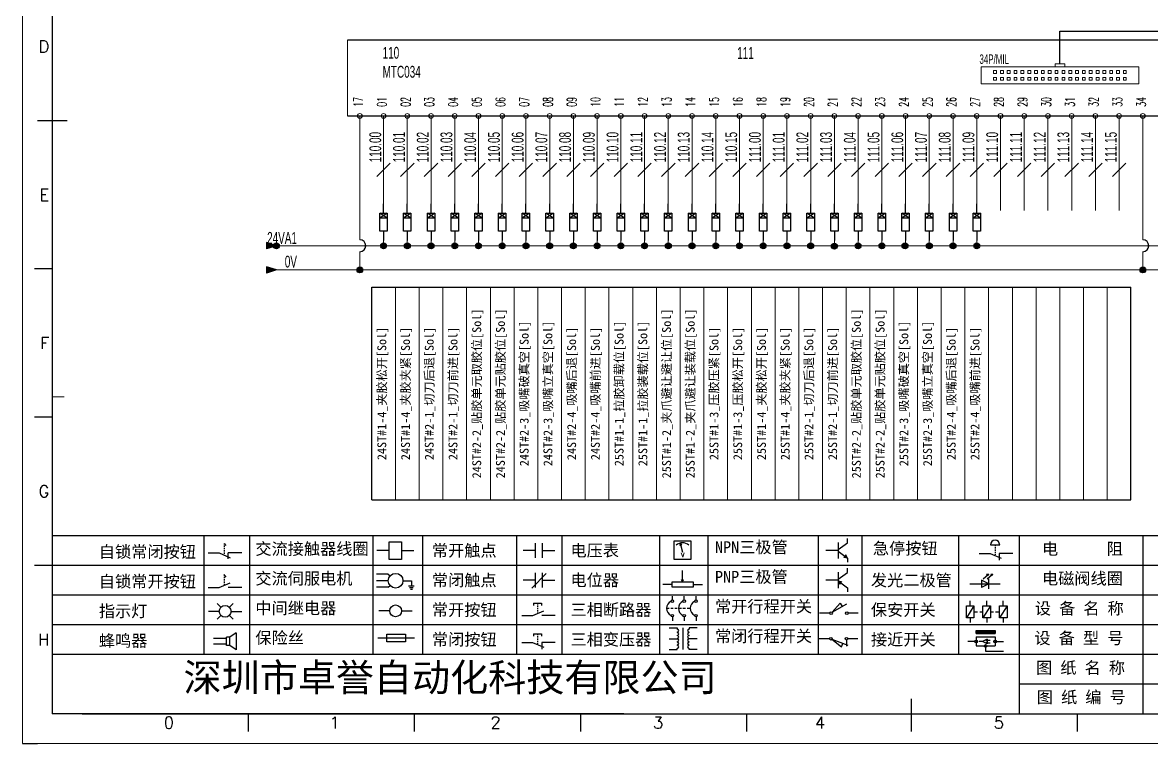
# Model space of a CAD drawing. Extents: x 49673 to 52330, y -5620 to -4375.
# Drawn here: x 51359 to 51549.3, y -5366.4 to -5244.9 of the extents above; entities that cross this region are included whole.
import ezdxf
from ezdxf.enums import TextEntityAlignment as Align

# ---------------------------------------------------------------- set-up
doc = ezdxf.new("R2010")
doc.units = 0
doc.header["$MEASUREMENT"] = 0
doc.layers.add('AE_BOR', color=1, linetype='Continuous')
doc.layers.add('细实线层', color=7, linetype='Continuous')
doc.layers.add('Dimension', color=3, linetype='Continuous', lineweight=13)
doc.styles.get("Standard").update_dxf_attribs({"font": 'txt.shx'})
doc.styles.add('WD', font='simplex.shx', dxfattribs={"bigfont": 'gbcbig.shx'})
doc.styles.add('样式 8', font='arial.ttf')
doc.styles.add('汉字', font='')
doc.styles.get('汉字').set_extended_font_data('新宋体')

# ---------------------------------------------------------------- blocks, each defined once
blk = doc.blocks.new('*U28')
at = {"linetype": 'ByBlock'}
for p, q in [((-1911.92, -782.07), (-1910.06, -782.07)), ((-1910.06, -782.07), (-1908.18, -782.88)), ((-1909.23, -780.45), (-1909.23, -780.67)), ((-1909.23, -780.45), (-1908.92, -780.84)), ((-1909.23, -780.84), (-1909.23, -781.05)), ((-1909.23, -781.23), (-1909.23, -781.44)), ((-1909.23, -781.61), (-1909.23, -781.83)), ((-1909.23, -782), (-1909.23, -782.21)), ((-1908.52, -783.07), (-1908.52, -782.07)), ((-1906.25, -782.07), (-1908.52, -782.07)), ((-1909.23, -782.38), (-1909.23, -782.43))]:
    blk.add_line(p, q, dxfattribs=at)
blk = doc.blocks.new('*U30')
at = {"linetype": 'ByBlock'}
for p, q in [((-1908.88, -791.17), (-1909.23, -790.71)), ((-1909.23, -790.71), (-1909.23, -790.92)), ((-1909.23, -791.09), (-1909.23, -791.31)), ((-1909.23, -791.48), (-1909.23, -791.69)), ((-1911.92, -792.89), (-1910.06, -792.89)), ((-1910.06, -792.89), (-1908.18, -792.08)), ((-1909.23, -791.86), (-1909.23, -792.08)), ((-1909.23, -792.25), (-1909.23, -792.47)), ((-1906.25, -792.89), (-1908.52, -792.89))]:
    blk.add_line(p, q, dxfattribs=at)
blk = doc.blocks.new('蜂鸣器')
at = {"linetype": 'ByBlock'}
for p, q in [((-1908.8, -796.48), (-1911.01, -796.48)), ((-1908.25, -796.26), (-1908.8, -796.26)), ((-1908.8, -797.68), (-1908.8, -796.26)), ((-1907.17, -795.53), (-1908.25, -796.26)), ((-1908.25, -797.68), (-1908.25, -796.26)), ((-1907.17, -795.53), (-1907.17, -798.41)), ((-1908.8, -797.46), (-1911.01, -797.46)), ((-1908.25, -797.68), (-1908.8, -797.68)), ((-1907.17, -798.41), (-1908.25, -797.68))]:
    blk.add_line(p, q, dxfattribs=at)
blk = doc.blocks.new('指示灯')
at = {"linetype": 'ByBlock'}
for p, q in [((-1854.62, -775.59), (-1853.97, -776.23)), ((-1851.9, -775.59), (-1852.54, -776.23)), ((-1854.25, -776.92), (-1856.06, -776.92)), ((-1854.62, -778.25), (-1853.97, -777.61)), ((-1851.9, -778.25), (-1852.54, -777.61)), ((-1852.26, -776.92), (-1850.45, -776.92))]:
    blk.add_line(p, q, dxfattribs=at)
blk.add_circle((-1853.26, -776.92), 0.992, dxfattribs=at)
blk = doc.blocks.new('交流接触器线圈')
at = {"linetype": 'ByBlock'}
for p, q in [((-1880.82, -781.77), (-1882.87, -781.77)), ((-1878.72, -781.77), (-1876.67, -781.77))]:
    blk.add_line(p, q, dxfattribs=at)
blk.add_lwpolyline([(-1880.82, -780.28), (-1878.72, -780.28), (-1878.72, -783.26), (-1880.82, -783.26)], close=True, dxfattribs=at)
blk = doc.blocks.new('交流伺服电机')
at = {"linetype": 'ByBlock'}
for p, q in [((-1880.97, -785.75), (-1882.94, -785.75)), ((-1880.97, -785.75), (-1880.65, -786.03)), ((-1880.97, -786.85), (-1882.94, -786.85)), ((-1880.97, -787.94), (-1880.65, -787.67)), ((-1878.49, -786.85), (-1877.07, -786.85)), ((-1877.54, -787.72), (-1876.59, -787.72)), ((-1877.07, -786.85), (-1877.07, -787.72)), ((-1880.97, -787.94), (-1882.94, -787.94)), ((-1877.38, -788.01), (-1876.75, -788.01)), ((-1877.23, -788.29), (-1876.9, -788.29))]:
    blk.add_line(p, q, dxfattribs=at)
blk.add_circle((-1879.73, -786.85), 1.24, dxfattribs=at)
blk = doc.blocks.new('中间继电器')
at = {"linetype": 'ByBlock'}
for p, q in [((-1880.72, -791.92), (-1882.54, -791.92)), ((-1878.74, -791.92), (-1876.92, -791.92))]:
    blk.add_line(p, q, dxfattribs=at)
blk.add_circle((-1879.73, -791.92), 0.992, dxfattribs=at)
blk = doc.blocks.new('保险丝')
at = {"linetype": 'ByBlock'}
blk.add_line((-1882.72, -796.49), (-1876.55, -796.49), dxfattribs=at)
blk.add_lwpolyline([(-1881.2, -795.86), (-1878.06, -795.86), (-1878.06, -797.12), (-1881.2, -797.12)], close=True, dxfattribs=at)
blk = doc.blocks.new('常开按钮')
at = {"linetype": 'ByBlock'}
for p, q in [((-1909.9, -785.68), (-1908.56, -785.68)), ((-1909.9, -785.68), (-1909.9, -786.07)), ((-1909.23, -785.68), (-1909.23, -785.89)), ((-1908.56, -785.68), (-1908.56, -786.07)), ((-1911.92, -787.73), (-1910.06, -787.73)), ((-1910.06, -787.73), (-1908.18, -786.93)), ((-1909.23, -786.06), (-1909.23, -786.28)), ((-1909.23, -786.45), (-1909.23, -786.67)), ((-1909.23, -786.84), (-1909.23, -787.05)), ((-1909.23, -787.22), (-1909.23, -787.38)), ((-1906.25, -787.73), (-1908.52, -787.73))]:
    blk.add_line(p, q, dxfattribs=at)
blk = doc.blocks.new('常开触点')
at = {"linetype": 'ByBlock'}
for p, q in [((-1853.82, -781.77), (-1855.88, -781.77)), ((-1853.82, -782.99), (-1853.82, -780.56)), ((-1852.6, -782.99), (-1852.6, -780.56)), ((-1852.6, -781.77), (-1850.55, -781.77))]:
    blk.add_line(p, q, dxfattribs=at)
blk = doc.blocks.new('常闭触点')
at = {"linetype": 'ByBlock'}
for p, q in [((-1852.01, -785.66), (-1854.43, -788.1)), ((-1853.82, -787.99), (-1853.82, -785.56)), ((-1852.6, -787.99), (-1852.6, -785.56)), ((-1853.82, -786.77), (-1855.88, -786.77)), ((-1852.6, -786.77), (-1850.55, -786.77))]:
    blk.add_line(p, q, dxfattribs=at)
blk = doc.blocks.new('常闭按钮')
at = {"linetype": 'ByBlock'}
for p, q in [((-1854.11, -790.83), (-1852.77, -790.83)), ((-1854.11, -790.83), (-1854.11, -791.22)), ((-1853.44, -790.83), (-1853.44, -791.04)), ((-1853.44, -791.21), (-1853.44, -791.43)), ((-1853.44, -791.6), (-1853.44, -791.82)), ((-1852.77, -790.83), (-1852.77, -791.22)), ((-1856.13, -792.28), (-1854.28, -792.28)), ((-1854.28, -792.28), (-1852.4, -793.09)), ((-1853.44, -791.99), (-1853.44, -792.2)), ((-1853.44, -792.37), (-1853.44, -792.53)), ((-1850.47, -792.28), (-1852.73, -792.28)), ((-1852.73, -792.28), (-1852.73, -793.43))]:
    blk.add_line(p, q, dxfattribs=at)
blk = doc.blocks.new('电压表')
at = {"linetype": 'ByBlock'}
for p, q in [((-1814.84, -780.75), (-1814.91, -781.13)), ((-1814.6, -781.05), (-1814.91, -781.13)), ((-1814.84, -780.75), (-1814.46, -782.26)), ((-1814.84, -780.75), (-1814.6, -781.05))]:
    blk.add_line(p, q, dxfattribs=at)
blk.add_lwpolyline([(-1815.84, -780.34), (-1813.07, -780.34), (-1813.07, -783.49), (-1815.84, -783.49)], close=True, dxfattribs=at)
blk.add_arc((-1814.46, -782.26), 1.56, 46.8313, 133.1687, dxfattribs=at)
at = {"linetype": 'ByBlock', "insert": (-1814.7, -782.39), "char_height": 0.75, "width": 0.6768, "attachment_point": 1}
blk.add_mtext('V', dxfattribs=at)
blk = doc.blocks.new('电位器')
at = {"linetype": 'ByBlock'}
for p, q in [((-1814.45, -787.3), (-1814.45, -785.39)), ((-1816.21, -787.75), (-1817.79, -787.75)), ((-1814.45, -787.3), (-1814.62, -786.96)), ((-1814.62, -786.96), (-1814.27, -786.96)), ((-1814.45, -787.3), (-1814.27, -786.96)), ((-1812.68, -787.75), (-1811.1, -787.75))]:
    blk.add_line(p, q, dxfattribs=at)
blk.add_lwpolyline([(-1816.21, -787.3), (-1812.68, -787.3), (-1812.68, -788.2), (-1816.21, -788.2)], close=True, dxfattribs=at)
blk = doc.blocks.new('三相断路器')
at = {"linetype": 'ByBlock'}
for p, q in [((-1816.17, -790.33), (-1816.17, -789.7)), ((-1814.17, -790.33), (-1814.17, -789.7)), ((-1812.18, -790.33), (-1812.18, -789.7)), ((-1817.14, -791.74), (-1816.72, -791.74)), ((-1816.45, -791.74), (-1816.03, -791.74)), ((-1816.17, -793.19), (-1816.17, -793.83)), ((-1815.76, -791.74), (-1815.34, -791.74)), ((-1815.07, -791.74), (-1814.65, -791.74)), ((-1814.38, -791.74), (-1813.96, -791.74)), ((-1814.17, -793.19), (-1814.17, -793.83)), ((-1813.69, -791.74), (-1813.27, -791.74)), ((-1812.18, -793.19), (-1812.18, -793.83))]:
    blk.add_line(p, q, dxfattribs=at)
for centre in [(-1816.17, -790.55), (-1814.17, -790.55), (-1812.18, -790.55), (-1816.17, -792.98), (-1814.17, -792.98), (-1812.18, -792.98)]:
    blk.add_circle(centre, 0.219, dxfattribs=at)
for centre in [(-1815.81, -791.74), (-1813.82, -791.74), (-1811.83, -791.74)]:
    blk.add_arc(centre, 1.32, 115.5791, 244.4209, dxfattribs=at)
blk = doc.blocks.new('三相变压器')
at = {"linetype": 'ByBlock'}
for p, q in [((-1816.69, -795.03), (-1815.37, -795.03)), ((-1815.37, -795.03), (-1815.37, -795.24)), ((-1814.34, -798.7), (-1814.34, -795.04)), ((-1812, -795.03), (-1813.32, -795.03)), ((-1813.32, -795.03), (-1813.32, -795.24)), ((-1816.69, -796.87), (-1815.37, -796.87)), ((-1812, -796.87), (-1813.32, -796.87)), ((-1816.69, -798.71), (-1815.37, -798.71)), ((-1815.37, -798.71), (-1815.37, -798.5)), ((-1813.32, -798.71), (-1813.32, -798.5)), ((-1812, -798.71), (-1813.32, -798.71))]:
    blk.add_line(p, q, dxfattribs=at)
for centre, start, end in [((-1815.37, -795.51), 270, 90), ((-1813.32, -795.51), 90, 270), ((-1815.37, -796.06), 270, 90), ((-1815.37, -796.6), 270, 90), ((-1815.37, -797.14), 270, 90), ((-1813.32, -796.06), 90, 270), ((-1813.32, -796.6), 90, 270), ((-1813.32, -797.14), 90, 270), ((-1815.37, -797.68), 270, 90), ((-1815.37, -798.23), 270, 90), ((-1813.32, -797.68), 90, 270), ((-1813.32, -798.23), 90, 270)]:
    blk.add_arc(centre, 0.271, start, end, dxfattribs=at)
blk = doc.blocks.new('NPN三极管')
at = {"linetype": 'ByBlock'}
for p, q in [((-1784.15, -780.66), (-1784.15, -779.98)), ((-1785.73, -781.97), (-1787.81, -781.97)), ((-1785.73, -780.61), (-1785.73, -783.32)), ((-1785.73, -781.82), (-1784.15, -780.66)), ((-1785.73, -782.11), (-1784.15, -783.27)), ((-1784.41, -782.73), (-1784.74, -783.18)), ((-1784.15, -783.27), (-1784.74, -783.18)), ((-1784.15, -783.27), (-1784.41, -782.73)), ((-1784.15, -783.27), (-1784.15, -783.96))]:
    blk.add_line(p, q, dxfattribs=at)
blk = doc.blocks.new('PNP三极管')
at = {"linetype": 'ByBlock'}
for p, q in [((-1784.9, -785.38), (-1784.9, -788.09)), ((-1784.9, -786.59), (-1783.32, -785.43)), ((-1783.32, -785.43), (-1783.32, -784.75)), ((-1784.9, -786.74), (-1786.98, -786.74)), ((-1784.9, -786.88), (-1783.32, -788.04)), ((-1784.9, -786.88), (-1784.31, -786.97)), ((-1784.9, -786.88), (-1784.64, -787.42)), ((-1784.31, -786.97), (-1784.64, -787.42)), ((-1783.32, -788.04), (-1783.32, -788.73))]:
    blk.add_line(p, q, dxfattribs=at)
blk = doc.blocks.new('常开行程开关')
at = {"linetype": 'ByBlock'}
for p, q in [((-1785.89, -792.17), (-1784.52, -790.62)), ((-1785.89, -792.17), (-1783.43, -790.72)), ((-1784.52, -790.62), (-1784.19, -791.17)), ((-1786.29, -792.3), (-1788.01, -792.3)), ((-1781.48, -792.3), (-1783.21, -792.3))]:
    blk.add_line(p, q, dxfattribs=at)
for centre in [(-1786.07, -792.3), (-1783.42, -792.3)]:
    blk.add_circle(centre, 0.219, dxfattribs=at)
blk = doc.blocks.new('常闭行程开关')
at = {"linetype": 'ByBlock'}
for p, q in [((-1786.34, -796.62), (-1788.07, -796.62)), ((-1785.93, -796.72), (-1783.25, -797.7)), ((-1785.93, -796.72), (-1784.3, -798)), ((-1783.48, -796.84), (-1783.48, -797.85)), ((-1781.54, -796.62), (-1783.26, -796.62)), ((-1784.3, -798), (-1784.08, -797.4))]:
    blk.add_line(p, q, dxfattribs=at)
for centre in [(-1786.12, -796.62), (-1783.48, -796.62)]:
    blk.add_circle(centre, 0.219, dxfattribs=at)
blk = doc.blocks.new('发光二极管')
at = {"linetype": 'ByBlock'}
for p, q in [((-1755.78, -785.92), (-1754.89, -785.14)), ((-1754.89, -785.14), (-1755.2, -785.22)), ((-1755.2, -785.22), (-1755.01, -785.43)), ((-1755.08, -785.92), (-1754.18, -785.14)), ((-1754.89, -785.14), (-1755.01, -785.43)), ((-1754.84, -787.63), (-1754.84, -785.92)), ((-1754.18, -785.14), (-1754.49, -785.22)), ((-1754.49, -785.22), (-1754.31, -785.43)), ((-1754.18, -785.14), (-1754.31, -785.43)), ((-1758.01, -786.77), (-1752.89, -786.77)), ((-1754.84, -786.77), (-1756.04, -786.16)), ((-1756.04, -786.16), (-1756.04, -787.39)), ((-1754.84, -786.77), (-1756.04, -787.39))]:
    blk.add_line(p, q, dxfattribs=at)
blk = doc.blocks.new('保安开关')
at = {"linetype": 'ByBlock'}
for p, q in [((-1757.33, -790.79), (-1758.6, -792.81)), ((-1757.96, -790.79), (-1757.96, -789.97)), ((-1754.54, -790.79), (-1755.81, -792.81)), ((-1755.17, -790.79), (-1755.17, -789.97)), ((-1751.75, -790.79), (-1753.02, -792.81)), ((-1752.39, -790.79), (-1752.39, -789.97)), ((-1757.96, -792.81), (-1757.96, -793.62)), ((-1757.33, -791.8), (-1756.72, -791.8)), ((-1756.35, -791.8), (-1755.89, -791.8)), ((-1755.17, -792.81), (-1755.17, -793.62)), ((-1754.52, -791.8), (-1754.06, -791.8)), ((-1753.69, -791.8), (-1753.08, -791.8)), ((-1752.39, -792.81), (-1752.39, -793.62))]:
    blk.add_line(p, q, dxfattribs=at)
for points in [[(-1758.6, -790.79), (-1757.33, -790.79), (-1757.33, -792.81), (-1758.6, -792.81)], [(-1755.81, -790.79), (-1754.54, -790.79), (-1754.54, -792.81), (-1755.81, -792.81)], [(-1753.02, -790.79), (-1751.75, -790.79), (-1751.75, -792.81), (-1753.02, -792.81)]]:
    blk.add_lwpolyline(points, close=True, dxfattribs=at)
blk = doc.blocks.new('接近开关')
at = {"linetype": 'ByBlock'}
h = blk.add_hatch(dxfattribs=at)
h.set_pattern_fill('ANSI31', color=256, scale=0.01, style=0)
h.set_pattern_definition([(45, (-89.131516, -30.795668), (-0.0224506403, 0.0224506403), [])])
h.paths.add_polyline_path([(-1516.96, -1123.35), (-1516.96, -1122.85), (-1513.76, -1122.85), (-1513.76, -1123.35)])
for p, q in [((-1516.96, -1123.35), (-1516.96, -1122.85)), ((-1516.96, -1122.85), (-1513.76, -1122.85)), ((-1516.96, -1123.35), (-1513.76, -1123.35)), ((-1516.96, -1123.95), (-1513.76, -1123.95)), ((-1516.96, -1123.95), (-1516.96, -1125.47)), ((-1515.11, -1124.31), (-1515.91, -1124.71)), ((-1515.33, -1124.53), (-1515.17, -1124.53)), ((-1515.25, -1124.45), (-1515.25, -1124.61)), ((-1515.11, -1124.31), (-1515.11, -1125.11)), ((-1515.11, -1124.48), (-1514.58, -1124.48)), ((-1513.76, -1122.85), (-1513.76, -1123.35)), ((-1513.76, -1123.95), (-1513.76, -1125.47)), ((-1517.18, -1124.71), (-1518.36, -1124.71)), ((-1516.96, -1125.47), (-1513.76, -1125.47)), ((-1515.91, -1124.71), (-1516.45, -1124.71)), ((-1515.11, -1125.11), (-1515.91, -1124.71)), ((-1515.36, -1125.69), (-1515.36, -1126.36)), ((-1515.36, -1126.36), (-1512.36, -1126.36)), ((-1515.33, -1124.88), (-1515.17, -1124.88)), ((-1515.11, -1124.94), (-1514.58, -1124.94)), ((-1513.54, -1124.71), (-1512.36, -1124.71))]:
    blk.add_line(p, q, dxfattribs=at)
for centre in [(-1516.96, -1124.71), (-1513.76, -1124.71), (-1515.36, -1125.47)]:
    blk.add_circle(centre, 0.225, dxfattribs=at)
blk = doc.blocks.new('急停按钮')
at = {"linetype": 'ByBlock'}
for p, q in [((-1.86, 0), (0, 0)), ((0, 0), (1.88, -0.81)), ((0.06, 1.45), (1.61, 1.45)), ((0.83, 1.45), (0.83, 1.24)), ((0.83, 1.07), (0.83, 0.85)), ((0.83, 0.68), (0.83, 0.47)), ((0.83, 0.29), (0.83, 0.08)), ((3.81, 0), (1.54, 0)), ((1.54, 0), (1.54, -1.15)), ((0.83, -0.09), (0.83, -0.24))]:
    blk.add_line(p, q, dxfattribs=at)
blk.add_arc((0.83, 1.45), 0.774, 0, 180)
blk = doc.blocks.new('电控横A4')
for p, q in [((5, -5), (5, -205)), ((10.03, -205), (289.53, -205)), ((130.8, -205), (190.75, -205))]:
    blk.add_line(p, q)
at = {"lineweight": 9, "ltscale": 0.1}
for p, q in [((5, -151.57), (7, -151.57)), ((101.34, -205), (130.8, -205)), ((129.44, -205), (129.44, -205)), ((129.44, -205), (129.44, -205)), ((129.44, -205), (129.44, -205)), ((129.44, -205), (129.44, -205))]:
    blk.add_line(p, q, dxfattribs=at)
at = {"linetype": 'ByBlock'}
for p, q in [((292, -175), (5, -175)), ((292, -180), (5, -180)), ((292, -185), (5, -185)), ((292, -190), (5, -190)), ((292, -195), (5, -195)), ((292, -200), (168.03, -200))]:
    blk.add_line(p, q, dxfattribs=at)
at = {"color": 0, "lineweight": -2}
for p, q in [((30.58, -175), (30.58, -195)), ((38.26, -175), (38.26, -195)), ((59.05, -175), (59.05, -195)), ((67.4, -175), (67.4, -195)), ((83.26, -175), (83.26, -195)), ((90.91, -175), (90.91, -195)), ((107.4, -175), (107.4, -195)), ((115.5, -175), (115.5, -195)), ((134.12, -175), (134.12, -195)), ((141.48, -175), (141.48, -195)), ((157.79, -175), (157.79, -195)), ((168.03, -175), (168.03, -204.92)), ((188.84, -175), (188.84, -185)), ((188.84, -185), (188.84, -204.92))]:
    blk.add_line(p, q, dxfattribs=at)
at = {"color": 0, "ltscale": 2}
blk.add_line((101.34, -205), (5, -205), dxfattribs=at)
at = {"layer": 'AE_BOR', "color": 1, "lineweight": 15}
for p, q in [((0, -210), (0, 0)), ((297, -210), (0, -210))]:
    blk.add_line(p, q, dxfattribs=at)
at = {"layer": 'AE_BOR', "color": 2, "lineweight": 30}
for p, q in [((2.5, -105), (7.5, -105)), ((149.78, -202.5), (149.78, -207.5)), ((149.78, -205), (149.78, -207.5))]:
    blk.add_line(p, q, dxfattribs=at)
at = {"layer": 'AE_BOR'}
for p, q in [((5, -130), (2, -130)), ((5, -155), (2, -155)), ((5, -180), (2, -180)), ((38.03, -205), (38.03, -208)), ((66.03, -205), (66.03, -208)), ((94.03, -205), (94.03, -208)), ((122.03, -205), (122.03, -208)), ((149.78, -205), (149.78, -208)), ((177.78, -205), (177.78, -208))]:
    blk.add_line(p, q, dxfattribs=at)
at = {"layer": 'AE_BOR', "lineweight": 30}
blk.add_line((0, -210), (2.53, -210), dxfattribs=at)
at = {"linetype": 'ByBlock'}
for name, p in [('*U28', (1943.19, 604.18)), ('交流接触器线圈', (1942.62, 604.27)), ('常开触点', (1940.27, 604.3)), ('电压表', (1925.71, 604.52)), ('NPN三极管', (1923.2, 604.5)), ('PNP三极管', (1922.37, 604.27)), ('*U30', (1943.19, 609.18)), ('交流伺服电机', (1942.62, 604.27)), ('常闭触点', (1940.27, 604.3)), ('电位器', (1925.71, 604.52)), ('发光二极管', (1917.72, 603.69)), ('指示灯', (1887.41, 589.18)), ('常开按钮', (1996.06, 599.3)), ('三相断路器', (1925.71, 604.52)), ('常开行程开关', (1922.37, 604.27)), ('保安开关', (1917.72, 603.98)), ('中间继电器', (1942.62, 604.27)), ('蜂鸣器', (1943.19, 604.18)), ('保险丝', (1942.62, 604.27)), ('常闭按钮', (1940.27, 599.3)), ('三相变压器', (1925.71, 604.52)), ('常闭行程开关', (1922.37, 604.27)), ('接近开关', (1677.72, 931.9))]:
    blk.add_blockref(name, p, dxfattribs=at)
blk.add_blockref('急停按钮', (163.12, -177.98))
at = {"char_height": 2, "attachment_point": 1, "style": '汉字'}
for s, insert in [('{\\fKaiTi_GB2312|b0|i0|c134|p49;自锁常闭按钮}', (12.86, -176.69)), ('{\\fKaiTi_GB2312|b0|i0|c134|p49;交流接触器线圈}', (39.25, -176.19)), ('{\\fKaiTi_GB2312|b0|i0|c134|p49;常开触点}', (69.01, -176.48)), ('{\\fKaiTi_GB2312|b0|i0|c134|p49;电压表}', (92.37, -176.47)), ('{\\fKaiTi_GB2312|b0|i0|c134|p49;NPN三极管}', (116.73, -175.91)), ('{\\fKaiTi_GB2312|b0|i0|c134|p49;急停按钮}', (143.35, -176.12)), ('{\\fKaiTi_GB2312|b0|i0|c134|p49;电      阻}', (171.86, -176.19)), ('{\\fKaiTi_GB2312|b0|i0|c134|p49;PNP三极管}', (116.73, -180.91)), ('{\\fKaiTi_GB2312|b0|i0|c134|p49;自锁常开按钮}', (12.86, -181.69)), ('{\\fKaiTi_GB2312|b0|i0|c134|p49;交流伺服电机}', (39.25, -181.19)), ('{\\fKaiTi_GB2312|b0|i0|c134|p49;常闭触点}', (69.01, -181.48)), ('{\\fKaiTi_GB2312|b0|i0|c134|p49;电位器}', (92.37, -181.47)), ('{\\fKaiTi_GB2312|b0|i0|c134|p49;发光二极管}', (143.02, -181.48)), ('{\\fKaiTi_GB2312|b0|i0|c134|p49;电磁阀线圈}', (171.86, -181.19)), ('{\\fKaiTi_GB2312|b0|i0|c134|p49;指示灯}', (12.86, -186.69)), ('{\\fKaiTi_GB2312|b0|i0|c134|p49;中间继电器}', (39.25, -186.19)), ('{\\fKaiTi_GB2312|b0|i0|c134|p49;常开按钮}', (69.01, -186.48)), ('{\\fKaiTi_GB2312|b0|i0|c134|p49;三相断路器}', (92.37, -186.47)), ('{\\fKaiTi_GB2312|b0|i0|c134|p49;常开行程开关}', (116.73, -185.91)), ('{\\fKaiTi_GB2312|b0|i0|c134|p49;保安开关}', (143.02, -186.48)), ('{\\fKaiTi_GB2312|b0|i0|c134|p0;设 备 名 称}', (170.65, -186.24)), ('{\\fKaiTi_GB2312|b0|i0|c134|p49;蜂鸣器}', (12.86, -191.69)), ('{\\fKaiTi_GB2312|b0|i0|c134|p49;保险丝}', (39.25, -191.19)), ('{\\fKaiTi_GB2312|b0|i0|c134|p49;常闭按钮}', (69.01, -191.48)), ('{\\fKaiTi_GB2312|b0|i0|c134|p49;三相变压器}', (92.37, -191.47)), ('{\\fKaiTi_GB2312|b0|i0|c134|p49;常闭行程开关}', (116.73, -190.91)), ('{\\fKaiTi_GB2312|b0|i0|c134|p49;接近开关}', (143.02, -191.48)), ('{\\fKaiTi_GB2312|b0|i0|c134|p0;设 备 型 号}', (170.58, -191.24)), ('{\\fKaiTi_GB2312|b0|i0|c134|p0;图 纸 名 称}', (170.86, -196.24)), ('{\\fKaiTi_GB2312|b0|i0|c134|p0;图 纸 编 号}', (170.98, -201.2))]:
    blk.add_mtext(s, dxfattribs=dict(at, insert=insert))
at = {"color": 0, "lineweight": -2, "insert": (27.14, -196.53), "char_height": 4.7064, "width": 96.1138, "attachment_point": 1}
blk.add_mtext('深圳市卓誉自动化科技有限公司', dxfattribs=at)
at = {"layer": 'AE_BOR', "style": 'WD'}
for s, p in [('D', (4.5, -92.5)), ('E', (4.5, -117.5)), ('F', (4.5, -142.5)), ('G', (4.5, -167.5)), ('H', (4.5, -192.5))]:
    blk.add_text(s, height=2, dxfattribs=at).set_placement(p, align=Align.MIDDLE_RIGHT)
for s, p in [('0', (24.67, -207.5)), ('1', (52.6, -207.5)), ('2', (79.75, -207.5)), ('3', (107.15, -207.5)), ('4', (134.45, -207.5)), ('5', (164.59, -207.5))]:
    blk.add_text(s, height=2, dxfattribs=at).set_placement(p, align=Align.CENTER)
blk = doc.blocks.new('电磁阀线圈')
at = {"linetype": 'ByBlock'}
for p, q in [((-1854.61, -796.54), (-1856.17, -796.54)), ((-1854.61, -795.92), (-1853.75, -797.16)), ((-1853.75, -795.92), (-1854.61, -797.16)), ((-1853.75, -795.92), (-1853.75, -797.16)), ((-1851.53, -796.54), (-1849.97, -796.54))]:
    blk.add_line(p, q, dxfattribs=at)
blk.add_lwpolyline([(-1854.61, -795.92), (-1851.53, -795.92), (-1851.53, -797.16), (-1854.61, -797.16)], close=True, dxfattribs=at)

msp = doc.modelspace()

# ---------------------------------------------------------------- hatches: boundary and pattern name
for points in [[(51401.76, -5282.54), (51400.1, -5283.07), (51400.1, -5282.01)], [(51401.76, -5286.61), (51400.1, -5287.15), (51400.1, -5286.08)]]:
    msp.add_hatch(color=256).paths.add_polyline_path(points)
at = {"lineweight": -2}
h = msp.add_hatch(color=0, dxfattribs=at)
edge = h.paths.add_edge_path()
edge.add_arc((51401.76, -5282.54), 0.5, 0, 360)
h = msp.add_hatch(color=0, dxfattribs=at)
edge = h.paths.add_edge_path()
edge.add_arc((51419.83, -5282.54), 0.5, 0, 360)
h = msp.add_hatch(color=0, dxfattribs=at)
edge = h.paths.add_edge_path()
edge.add_arc((51423.83, -5282.54), 0.5, 0, 360)
h = msp.add_hatch(color=0, dxfattribs=at)
edge = h.paths.add_edge_path()
edge.add_arc((51427.83, -5282.54), 0.5, 0, 360)
h = msp.add_hatch(color=0, dxfattribs=at)
edge = h.paths.add_edge_path()
edge.add_arc((51431.83, -5282.54), 0.5, 0, 360)
h = msp.add_hatch(color=0, dxfattribs=at)
edge = h.paths.add_edge_path()
edge.add_arc((51435.83, -5282.54), 0.5, 0, 360)
h = msp.add_hatch(color=0, dxfattribs=at)
edge = h.paths.add_edge_path()
edge.add_arc((51439.83, -5282.54), 0.5, 0, 360)
h = msp.add_hatch(color=0, dxfattribs=at)
edge = h.paths.add_edge_path()
edge.add_arc((51443.83, -5282.54), 0.5, 0, 360)
h = msp.add_hatch(color=0, dxfattribs=at)
edge = h.paths.add_edge_path()
edge.add_arc((51447.83, -5282.54), 0.5, 0, 360)
h = msp.add_hatch(color=0, dxfattribs=at)
edge = h.paths.add_edge_path()
edge.add_arc((51451.83, -5282.54), 0.5, 0, 360)
h = msp.add_hatch(color=0, dxfattribs=at)
edge = h.paths.add_edge_path()
edge.add_arc((51455.83, -5282.54), 0.5, 0, 360)
h = msp.add_hatch(color=0, dxfattribs=at)
edge = h.paths.add_edge_path()
edge.add_arc((51459.83, -5282.54), 0.5, 0, 360)
h = msp.add_hatch(color=0, dxfattribs=at)
edge = h.paths.add_edge_path()
edge.add_arc((51463.83, -5282.54), 0.5, 0, 360)
h = msp.add_hatch(color=0, dxfattribs=at)
edge = h.paths.add_edge_path()
edge.add_arc((51467.83, -5282.54), 0.5, 0, 360)
h = msp.add_hatch(color=0, dxfattribs=at)
edge = h.paths.add_edge_path()
edge.add_arc((51471.83, -5282.54), 0.5, 0, 360)
h = msp.add_hatch(color=0, dxfattribs=at)
edge = h.paths.add_edge_path()
edge.add_arc((51475.83, -5282.54), 0.5, 0, 360)
h = msp.add_hatch(color=0, dxfattribs=at)
edge = h.paths.add_edge_path()
edge.add_arc((51479.83, -5282.54), 0.5, 0, 360)
h = msp.add_hatch(color=0, dxfattribs=at)
edge = h.paths.add_edge_path()
edge.add_arc((51483.83, -5282.54), 0.5, 0, 360)
h = msp.add_hatch(color=0, dxfattribs=at)
edge = h.paths.add_edge_path()
edge.add_arc((51487.83, -5282.54), 0.5, 0, 360)
h = msp.add_hatch(color=0, dxfattribs=at)
edge = h.paths.add_edge_path()
edge.add_arc((51491.83, -5282.54), 0.5, 0, 360)
h = msp.add_hatch(color=0, dxfattribs=at)
edge = h.paths.add_edge_path()
edge.add_arc((51495.83, -5282.6), 0.5, 0, 360)
h = msp.add_hatch(color=0, dxfattribs=at)
edge = h.paths.add_edge_path()
edge.add_arc((51499.83, -5282.54), 0.5, 0, 360)
h = msp.add_hatch(color=0, dxfattribs=at)
edge = h.paths.add_edge_path()
edge.add_arc((51503.83, -5282.54), 0.5, 0, 360)
h = msp.add_hatch(color=0, dxfattribs=at)
edge = h.paths.add_edge_path()
edge.add_arc((51507.74, -5282.54), 0.5, 0, 360)
h = msp.add_hatch(color=0, dxfattribs=at)
edge = h.paths.add_edge_path()
edge.add_arc((51511.83, -5282.54), 0.5, 0, 360)
h = msp.add_hatch(color=0, dxfattribs=at)
edge = h.paths.add_edge_path()
edge.add_arc((51515.83, -5282.54), 0.5, 0, 360)
h = msp.add_hatch(color=0, dxfattribs=at)
edge = h.paths.add_edge_path()
edge.add_arc((51519.83, -5282.54), 0.5, 0, 360)
h = msp.add_hatch(color=0, dxfattribs=at)
edge = h.paths.add_edge_path()
edge.add_arc((51415.83, -5286.61), 0.5, 0, 360)
h = msp.add_hatch(color=0, dxfattribs=at)
edge = h.paths.add_edge_path()
edge.add_arc((51547.83, -5286.61), 0.5, 0, 360)

# ---------------------------------------------------------------- linework, layer by layer
for p, q in [((51533.86, -5251.88), (51533.86, -5246.38)), ((51533.86, -5246.38), (51563.95, -5246.38)), ((51401.76, -5282.54), (51400.1, -5282.01)), ((51401.76, -5282.54), (51400.1, -5283.07)), ((51401.76, -5286.61), (51400.1, -5286.08)), ((51401.76, -5286.61), (51400.1, -5287.15))]:
    msp.add_line(p, q)
at = {"lineweight": 0}
for p, q in [((51415.83, -5260.65), (51415.83, -5276.46)), ((51415.83, -5260.65), (51415.83, -5281.54)), ((51419.83, -5260.65), (51419.83, -5276.46)), ((51419.83, -5260.65), (51419.83, -5276.58)), ((51423.83, -5260.65), (51423.83, -5276.46)), ((51423.83, -5260.65), (51423.83, -5276.58)), ((51427.83, -5260.65), (51427.83, -5276.46)), ((51427.83, -5260.65), (51427.83, -5276.58)), ((51431.83, -5260.65), (51431.83, -5276.46)), ((51431.83, -5260.65), (51431.83, -5276.58)), ((51435.83, -5260.65), (51435.83, -5276.46)), ((51435.83, -5260.65), (51435.83, -5276.58)), ((51439.83, -5260.65), (51439.83, -5276.46)), ((51439.83, -5260.65), (51439.83, -5276.58)), ((51443.83, -5260.65), (51443.83, -5276.46)), ((51443.83, -5260.65), (51443.83, -5276.58)), ((51447.83, -5260.65), (51447.83, -5276.46)), ((51447.83, -5260.65), (51447.83, -5276.58)), ((51451.83, -5260.65), (51451.83, -5276.46)), ((51451.83, -5260.65), (51451.83, -5276.58)), ((51455.83, -5260.65), (51455.83, -5276.46)), ((51455.83, -5260.65), (51455.83, -5276.58)), ((51459.83, -5260.65), (51459.83, -5276.46)), ((51459.83, -5260.65), (51459.83, -5276.58)), ((51463.83, -5260.65), (51463.83, -5276.46)), ((51463.83, -5260.65), (51463.83, -5276.58)), ((51467.83, -5260.65), (51467.83, -5276.46)), ((51467.83, -5260.65), (51467.83, -5276.58)), ((51471.83, -5260.65), (51471.83, -5276.46)), ((51471.83, -5260.65), (51471.83, -5276.58)), ((51475.83, -5260.65), (51475.83, -5276.46)), ((51475.83, -5260.65), (51475.83, -5276.58)), ((51479.83, -5260.65), (51479.83, -5276.46)), ((51479.83, -5260.65), (51479.83, -5276.58)), ((51483.83, -5260.65), (51483.83, -5276.46)), ((51483.83, -5260.65), (51483.83, -5276.58)), ((51487.83, -5260.65), (51487.83, -5276.46)), ((51487.83, -5260.65), (51487.83, -5276.58)), ((51491.83, -5260.65), (51491.83, -5276.46)), ((51491.83, -5260.65), (51491.83, -5276.58)), ((51495.83, -5260.65), (51495.83, -5276.46)), ((51495.83, -5260.65), (51495.83, -5276.58)), ((51499.83, -5260.65), (51499.83, -5276.46)), ((51499.83, -5260.65), (51499.83, -5276.58)), ((51503.83, -5260.65), (51503.83, -5276.46)), ((51503.83, -5260.65), (51503.83, -5276.58)), ((51507.83, -5260.65), (51507.83, -5276.46)), ((51507.83, -5260.65), (51507.83, -5276.58)), ((51511.83, -5260.65), (51511.83, -5276.46)), ((51511.83, -5260.65), (51511.83, -5276.58)), ((51515.83, -5260.65), (51515.83, -5276.46)), ((51515.83, -5260.65), (51515.83, -5276.58)), ((51519.83, -5260.65), (51519.83, -5276.46)), ((51519.83, -5260.65), (51519.83, -5276.58)), ((51523.83, -5260.65), (51523.83, -5276.46)), ((51523.83, -5260.65), (51523.83, -5276.58)), ((51527.83, -5260.65), (51527.83, -5276.46)), ((51527.83, -5260.65), (51527.83, -5276.58)), ((51531.83, -5260.65), (51531.83, -5276.46)), ((51531.83, -5260.65), (51531.83, -5276.58)), ((51535.83, -5260.65), (51535.83, -5276.46)), ((51535.83, -5260.65), (51535.83, -5276.58)), ((51539.83, -5260.65), (51539.83, -5276.46)), ((51539.83, -5260.65), (51539.83, -5276.58)), ((51543.83, -5260.65), (51543.83, -5276.46)), ((51543.83, -5260.65), (51543.83, -5276.58)), ((51547.83, -5260.57), (51547.83, -5276.39)), ((51547.83, -5260.57), (51547.83, -5281.54)), ((51400.1, -5282.01), (51400.1, -5283.07)), ((51401.76, -5282.54), (51559.23, -5282.54)), ((51400.1, -5286.08), (51400.1, -5287.15)), ((51401.76, -5286.61), (51419.83, -5286.61))]:
    msp.add_line(p, q, dxfattribs=at)
msp.add_lwpolyline([(51413.73, -5260.65), (51551.13, -5260.65), (51551.13, -5247.85), (51413.73, -5247.85)])
for points in [[(51533.02, -5251.88), (51533.02, -5252.36), (51534.7, -5252.36), (51534.7, -5251.88)], [(51520.59, -5255.24), (51547.13, -5255.24), (51547.13, -5252.36), (51520.59, -5252.36)], [(51522.68, -5252.99), (51522.68, -5253.47), (51523.16, -5253.47), (51523.16, -5252.99)], [(51522.68, -5254.14), (51522.68, -5254.62), (51523.16, -5254.62), (51523.16, -5254.14)], [(51523.83, -5252.99), (51523.83, -5253.47), (51524.31, -5253.47), (51524.31, -5252.99)], [(51523.83, -5254.14), (51523.83, -5254.62), (51524.31, -5254.62), (51524.31, -5254.14)], [(51524.98, -5252.99), (51524.98, -5253.47), (51525.46, -5253.47), (51525.46, -5252.99)], [(51524.98, -5254.14), (51524.98, -5254.62), (51525.46, -5254.62), (51525.46, -5254.14)], [(51526.13, -5252.99), (51526.13, -5253.47), (51526.61, -5253.47), (51526.61, -5252.99)], [(51526.13, -5254.14), (51526.13, -5254.62), (51526.61, -5254.62), (51526.61, -5254.14)], [(51527.28, -5252.99), (51527.28, -5253.47), (51527.76, -5253.47), (51527.76, -5252.99)], [(51527.28, -5254.14), (51527.28, -5254.62), (51527.76, -5254.62), (51527.76, -5254.14)], [(51528.44, -5252.99), (51528.44, -5253.47), (51528.92, -5253.47), (51528.92, -5252.99)], [(51528.44, -5254.14), (51528.44, -5254.62), (51528.92, -5254.62), (51528.92, -5254.14)], [(51529.59, -5252.99), (51529.59, -5253.47), (51530.07, -5253.47), (51530.07, -5252.99)], [(51529.59, -5254.14), (51529.59, -5254.62), (51530.07, -5254.62), (51530.07, -5254.14)], [(51530.74, -5252.99), (51530.74, -5253.47), (51531.22, -5253.47), (51531.22, -5252.99)], [(51530.74, -5254.14), (51530.74, -5254.62), (51531.22, -5254.62), (51531.22, -5254.14)], [(51531.89, -5252.99), (51531.89, -5253.47), (51532.37, -5253.47), (51532.37, -5252.99)], [(51531.89, -5254.14), (51531.89, -5254.62), (51532.37, -5254.62), (51532.37, -5254.14)], [(51533.04, -5252.99), (51533.04, -5253.47), (51533.52, -5253.47), (51533.52, -5252.99)], [(51533.04, -5254.14), (51533.04, -5254.62), (51533.52, -5254.62), (51533.52, -5254.14)], [(51534.2, -5252.99), (51534.2, -5253.47), (51534.68, -5253.47), (51534.68, -5252.99)], [(51534.2, -5254.14), (51534.2, -5254.62), (51534.68, -5254.62), (51534.68, -5254.14)], [(51535.35, -5252.99), (51535.35, -5253.47), (51535.83, -5253.47), (51535.83, -5252.99)], [(51535.35, -5254.14), (51535.35, -5254.62), (51535.83, -5254.62), (51535.83, -5254.14)], [(51536.5, -5252.99), (51536.5, -5253.47), (51536.98, -5253.47), (51536.98, -5252.99)], [(51536.5, -5254.14), (51536.5, -5254.62), (51536.98, -5254.62), (51536.98, -5254.14)], [(51537.65, -5252.99), (51537.65, -5253.47), (51538.13, -5253.47), (51538.13, -5252.99)], [(51537.65, -5254.14), (51537.65, -5254.62), (51538.13, -5254.62), (51538.13, -5254.14)], [(51538.8, -5252.99), (51538.8, -5253.47), (51539.28, -5253.47), (51539.28, -5252.99)], [(51538.8, -5254.14), (51538.8, -5254.62), (51539.28, -5254.62), (51539.28, -5254.14)], [(51539.96, -5252.99), (51539.96, -5253.47), (51540.44, -5253.47), (51540.44, -5252.99)], [(51539.96, -5254.14), (51539.96, -5254.62), (51540.44, -5254.62), (51540.44, -5254.14)], [(51541.11, -5252.99), (51541.11, -5253.47), (51541.59, -5253.47), (51541.59, -5252.99)], [(51541.11, -5254.14), (51541.11, -5254.62), (51541.59, -5254.62), (51541.59, -5254.14)], [(51542.26, -5252.99), (51542.26, -5253.47), (51542.74, -5253.47), (51542.74, -5252.99)], [(51542.26, -5254.14), (51542.26, -5254.62), (51542.74, -5254.62), (51542.74, -5254.14)], [(51543.41, -5252.99), (51543.41, -5253.47), (51543.89, -5253.47), (51543.89, -5252.99)], [(51543.41, -5254.14), (51543.41, -5254.62), (51543.89, -5254.62), (51543.89, -5254.14)], [(51544.56, -5252.99), (51544.56, -5253.47), (51545.04, -5253.47), (51545.04, -5252.99)], [(51544.56, -5254.14), (51544.56, -5254.62), (51545.04, -5254.62), (51545.04, -5254.14)]]:
    msp.add_lwpolyline(points, close=True, dxfattribs=at)
for centre in [(51415.83, -5260.65), (51419.83, -5260.65), (51423.83, -5260.65), (51427.83, -5260.65), (51431.83, -5260.65), (51435.83, -5260.65), (51439.83, -5260.65), (51443.83, -5260.65), (51447.83, -5260.65), (51451.83, -5260.65), (51455.83, -5260.65), (51459.83, -5260.65), (51463.83, -5260.65), (51467.83, -5260.65), (51471.83, -5260.65), (51475.83, -5260.65), (51479.83, -5260.65), (51483.83, -5260.65), (51487.83, -5260.65), (51491.83, -5260.65), (51495.83, -5260.65), (51499.83, -5260.65), (51503.83, -5260.65), (51507.83, -5260.65), (51511.83, -5260.65), (51515.83, -5260.65), (51519.83, -5260.65), (51523.83, -5260.65), (51527.83, -5260.65), (51531.83, -5260.65), (51535.83, -5260.65), (51539.83, -5260.65), (51543.83, -5260.65), (51547.83, -5260.65)]:
    msp.add_circle(centre, 0.4, dxfattribs=at)
at = {"color": 0, "lineweight": -2}
for centre in [(51401.76, -5282.54), (51419.83, -5282.54), (51423.83, -5282.54), (51427.83, -5282.54), (51431.83, -5282.54), (51435.83, -5282.54), (51439.83, -5282.54), (51443.83, -5282.54), (51447.83, -5282.54), (51451.83, -5282.54), (51455.83, -5282.54), (51459.83, -5282.54), (51463.83, -5282.54), (51467.83, -5282.54), (51471.83, -5282.54), (51475.83, -5282.54), (51479.83, -5282.54), (51483.83, -5282.54), (51487.83, -5282.54), (51491.83, -5282.54), (51495.83, -5282.6), (51499.83, -5282.54), (51503.83, -5282.54), (51507.74, -5282.54), (51511.83, -5282.54), (51515.83, -5282.54), (51519.83, -5282.54), (51415.83, -5286.61), (51547.83, -5286.61)]:
    msp.add_circle(centre, 0.5, dxfattribs=at)
for centre in [(51415.83, -5282.54), (51547.83, -5282.54)]:
    msp.add_arc(centre, 1, 270, 90, dxfattribs=at)
at = {"layer": 'Defpoints', "color": 8, "lineweight": 0}
for p, q in [((51421.83, -5325.37), (51421.83, -5289.51)), ((51425.83, -5325.37), (51425.83, -5289.51)), ((51429.83, -5325.37), (51429.83, -5289.51)), ((51433.83, -5325.37), (51433.83, -5289.51)), ((51437.83, -5325.37), (51437.83, -5289.51)), ((51441.83, -5325.37), (51441.83, -5289.51)), ((51445.83, -5325.37), (51445.83, -5289.51)), ((51449.83, -5325.37), (51449.83, -5289.51)), ((51453.83, -5325.37), (51453.83, -5289.51)), ((51457.83, -5325.37), (51457.83, -5289.51)), ((51461.83, -5325.37), (51461.83, -5289.51)), ((51465.83, -5325.37), (51465.83, -5289.51)), ((51469.83, -5325.37), (51469.83, -5289.51)), ((51473.83, -5325.37), (51473.83, -5289.51)), ((51477.83, -5325.37), (51477.83, -5289.51)), ((51481.83, -5325.37), (51481.83, -5289.51)), ((51485.83, -5325.37), (51485.83, -5289.51)), ((51489.83, -5325.37), (51489.83, -5289.51)), ((51493.83, -5325.37), (51493.83, -5289.51)), ((51497.83, -5325.37), (51497.83, -5289.51)), ((51501.83, -5325.37), (51501.83, -5289.51)), ((51505.83, -5325.37), (51505.83, -5289.51)), ((51509.83, -5325.37), (51509.83, -5289.51)), ((51513.83, -5325.37), (51513.83, -5289.51)), ((51517.83, -5325.37), (51517.83, -5289.51)), ((51521.83, -5325.37), (51521.83, -5289.51)), ((51525.83, -5325.37), (51525.83, -5289.51)), ((51529.83, -5325.37), (51529.83, -5289.51)), ((51533.83, -5325.37), (51533.83, -5289.51)), ((51537.83, -5325.37), (51537.83, -5289.51)), ((51541.83, -5325.37), (51541.83, -5289.51))]:
    msp.add_line(p, q, dxfattribs=at)
at = {"layer": 'Dimension', "lineweight": 0}
for p, q in [((51420.96, -5268.6), (51418.7, -5270.87)), ((51424.96, -5268.6), (51422.7, -5270.87)), ((51428.96, -5268.6), (51426.7, -5270.87)), ((51432.96, -5268.6), (51430.7, -5270.87)), ((51436.96, -5268.6), (51434.7, -5270.87)), ((51440.96, -5268.6), (51438.7, -5270.87)), ((51444.96, -5268.6), (51442.7, -5270.87)), ((51448.96, -5268.6), (51446.7, -5270.87)), ((51452.96, -5268.6), (51450.7, -5270.87)), ((51456.96, -5268.6), (51454.7, -5270.87)), ((51460.96, -5268.6), (51458.7, -5270.87)), ((51464.96, -5268.6), (51462.7, -5270.87)), ((51468.96, -5268.6), (51466.7, -5270.87)), ((51472.96, -5268.6), (51470.7, -5270.87)), ((51476.96, -5268.6), (51474.7, -5270.87)), ((51480.96, -5268.6), (51478.7, -5270.87)), ((51484.96, -5268.6), (51482.7, -5270.87)), ((51488.96, -5268.6), (51486.7, -5270.87)), ((51492.96, -5268.6), (51490.7, -5270.87)), ((51496.96, -5268.6), (51494.7, -5270.87)), ((51500.96, -5268.6), (51498.7, -5270.87)), ((51504.96, -5268.6), (51502.7, -5270.87)), ((51508.96, -5268.6), (51506.7, -5270.87)), ((51512.96, -5268.6), (51510.7, -5270.87)), ((51516.96, -5268.6), (51514.7, -5270.87)), ((51520.96, -5268.6), (51518.7, -5270.87)), ((51524.96, -5268.6), (51522.7, -5270.87)), ((51528.96, -5268.6), (51526.7, -5270.87)), ((51532.96, -5268.6), (51530.7, -5270.87)), ((51536.96, -5268.6), (51534.7, -5270.87)), ((51540.96, -5268.6), (51538.7, -5270.87)), ((51544.96, -5268.6), (51542.7, -5270.87))]:
    msp.add_line(p, q, dxfattribs=at)
at = {"layer": 'Dimension', "color": 0, "lineweight": 0}
for p, q in [((51419.83, -5281.65), (51419.83, -5282.54)), ((51423.83, -5281.65), (51423.83, -5282.54)), ((51427.83, -5281.65), (51427.83, -5282.54)), ((51431.83, -5281.65), (51431.83, -5282.54)), ((51435.83, -5281.65), (51435.83, -5282.54)), ((51439.83, -5281.65), (51439.83, -5282.54)), ((51443.83, -5281.65), (51443.83, -5282.54)), ((51447.83, -5281.65), (51447.83, -5282.54)), ((51451.83, -5281.65), (51451.83, -5282.54)), ((51455.83, -5281.65), (51455.83, -5282.54)), ((51459.83, -5281.65), (51459.83, -5282.54)), ((51463.83, -5281.65), (51463.83, -5282.54)), ((51467.83, -5281.65), (51467.83, -5282.54)), ((51471.83, -5281.65), (51471.83, -5282.54)), ((51475.83, -5281.65), (51475.83, -5282.54)), ((51479.83, -5281.65), (51479.83, -5282.54)), ((51483.83, -5281.65), (51483.83, -5282.54)), ((51487.83, -5281.65), (51487.83, -5282.54)), ((51491.83, -5281.65), (51491.83, -5282.54)), ((51495.83, -5281.65), (51495.83, -5282.54)), ((51499.83, -5281.65), (51499.83, -5282.54)), ((51503.83, -5281.65), (51503.83, -5282.54)), ((51507.83, -5281.65), (51507.83, -5282.54)), ((51511.83, -5281.65), (51511.83, -5282.54)), ((51515.83, -5281.65), (51515.83, -5282.54)), ((51519.83, -5281.65), (51519.83, -5282.54)), ((51415.83, -5283.54), (51415.83, -5286.61)), ((51547.83, -5283.54), (51547.83, -5286.61))]:
    msp.add_line(p, q, dxfattribs=at)
at = {"layer": 'Dimension', "lineweight": -2}
for p, q in [((51417.83, -5325.37), (51417.83, -5289.51)), ((51417.83, -5289.51), (51421.83, -5289.51)), ((51421.83, -5289.51), (51425.83, -5289.51)), ((51425.83, -5289.51), (51429.83, -5289.51)), ((51429.83, -5289.51), (51433.83, -5289.51)), ((51433.83, -5289.51), (51437.83, -5289.51)), ((51437.83, -5289.51), (51441.83, -5289.51)), ((51441.83, -5289.51), (51445.83, -5289.51)), ((51445.83, -5289.51), (51449.83, -5289.51)), ((51449.83, -5289.51), (51453.83, -5289.51)), ((51453.83, -5289.51), (51457.83, -5289.51)), ((51457.83, -5289.51), (51461.83, -5289.51)), ((51461.83, -5289.51), (51465.83, -5289.51)), ((51465.83, -5289.51), (51469.83, -5289.51)), ((51469.83, -5289.51), (51473.83, -5289.51)), ((51473.83, -5289.51), (51477.83, -5289.51)), ((51477.83, -5289.51), (51481.83, -5289.51)), ((51481.83, -5289.51), (51485.83, -5289.51)), ((51485.83, -5289.51), (51489.83, -5289.51)), ((51489.83, -5289.51), (51493.83, -5289.51)), ((51493.83, -5289.51), (51497.83, -5289.51)), ((51497.83, -5289.51), (51501.83, -5289.51)), ((51501.83, -5289.51), (51505.83, -5289.51)), ((51505.83, -5289.51), (51509.83, -5289.51)), ((51509.83, -5289.51), (51513.83, -5289.51)), ((51513.83, -5289.51), (51517.83, -5289.51)), ((51517.83, -5289.51), (51521.83, -5289.51)), ((51521.83, -5289.51), (51525.83, -5289.51)), ((51525.83, -5289.51), (51529.83, -5289.51)), ((51529.83, -5289.51), (51533.83, -5289.51)), ((51533.83, -5289.51), (51537.83, -5289.51)), ((51537.83, -5289.51), (51541.83, -5289.51)), ((51541.83, -5289.51), (51545.83, -5289.51)), ((51545.83, -5325.37), (51545.83, -5289.51)), ((51417.83, -5325.37), (51421.83, -5325.37)), ((51421.83, -5325.37), (51425.83, -5325.37)), ((51425.83, -5325.37), (51429.83, -5325.37)), ((51429.83, -5325.37), (51433.83, -5325.37)), ((51433.83, -5325.37), (51437.83, -5325.37)), ((51437.83, -5325.37), (51441.83, -5325.37)), ((51441.83, -5325.37), (51445.83, -5325.37)), ((51445.83, -5325.37), (51449.83, -5325.37)), ((51449.83, -5325.37), (51453.83, -5325.37)), ((51453.83, -5325.37), (51457.83, -5325.37)), ((51457.83, -5325.37), (51461.83, -5325.37)), ((51461.83, -5325.37), (51465.83, -5325.37)), ((51465.83, -5325.37), (51469.83, -5325.37)), ((51469.83, -5325.37), (51473.83, -5325.37)), ((51473.83, -5325.37), (51477.83, -5325.37)), ((51477.83, -5325.37), (51481.83, -5325.37)), ((51481.83, -5325.37), (51485.83, -5325.37)), ((51485.83, -5325.37), (51489.83, -5325.37)), ((51489.83, -5325.37), (51493.83, -5325.37)), ((51493.83, -5325.37), (51497.83, -5325.37)), ((51497.83, -5325.37), (51501.83, -5325.37)), ((51501.83, -5325.37), (51505.83, -5325.37)), ((51505.83, -5325.37), (51509.83, -5325.37)), ((51509.83, -5325.37), (51513.83, -5325.37)), ((51513.83, -5325.37), (51517.83, -5325.37)), ((51517.83, -5325.37), (51521.83, -5325.37)), ((51521.83, -5325.37), (51525.83, -5325.37)), ((51525.83, -5325.37), (51529.83, -5325.37)), ((51529.83, -5325.37), (51533.83, -5325.37)), ((51533.83, -5325.37), (51537.83, -5325.37)), ((51537.83, -5325.37), (51541.83, -5325.37)), ((51541.83, -5325.37), (51545.83, -5325.37))]:
    msp.add_line(p, q, dxfattribs=at)
at = {"layer": '细实线层', "lineweight": 0}
for p, q in [((51413.73, -5247.85), (51413.73, -5260.65)), ((51419.83, -5286.61), (51559.23, -5286.61))]:
    msp.add_line(p, q, dxfattribs=at)

# ---------------------------------------------------------------- block references
msp.add_blockref('电控横A4', (51358.97, -5156.44))
at = {"linetype": 'ByBlock', "rotation": 270}
for p in [(52216.37, -7131.63), (52220.37, -7131.63), (52224.37, -7131.63), (52228.37, -7131.63), (52232.37, -7131.63), (52236.37, -7131.63), (52240.37, -7131.63), (52244.37, -7131.63), (52248.37, -7131.63), (52252.37, -7131.63), (52256.37, -7131.63), (52260.37, -7131.63), (52264.37, -7131.63), (52268.37, -7131.63), (52272.37, -7131.63), (52276.37, -7131.63), (52280.37, -7131.63), (52284.37, -7131.63), (52288.37, -7131.63), (52292.37, -7131.63), (52296.37, -7131.63), (52300.37, -7131.63), (52304.37, -7131.63), (52308.37, -7131.63), (52312.37, -7131.63), (52316.37, -7131.63)]:
    msp.add_blockref('电磁阀线圈', p, dxfattribs=at)

# ---------------------------------------------------------------- texts
at = {"lineweight": 0, "style": 'WD', "width": 0.6}
for s, p in [('17', (51416.35, -5257.46)), ('01', (51420.35, -5257.46)), ('02', (51424.35, -5257.46)), ('03', (51428.35, -5257.46)), ('04', (51432.35, -5257.46)), ('05', (51436.35, -5257.46)), ('06', (51440.35, -5257.46)), ('07', (51444.35, -5257.46)), ('08', (51448.35, -5257.46)), ('09', (51452.35, -5257.46)), ('10', (51456.35, -5257.46)), ('11', (51460.35, -5257.46)), ('12', (51464.35, -5257.46)), ('13', (51468.35, -5257.46)), ('14', (51472.35, -5257.46)), ('15', (51476.35, -5257.46)), ('16', (51480.35, -5257.46)), ('18', (51484.35, -5257.46)), ('19', (51488.35, -5257.46)), ('20', (51492.35, -5257.46)), ('21', (51496.35, -5257.46)), ('22', (51500.35, -5257.46)), ('23', (51504.35, -5257.46)), ('24', (51508.35, -5257.46)), ('25', (51512.35, -5257.46)), ('26', (51516.35, -5257.46)), ('27', (51520.35, -5257.46)), ('28', (51524.35, -5257.46)), ('29', (51528.35, -5257.46)), ('30', (51532.35, -5257.46)), ('31', (51536.35, -5257.46)), ('32', (51540.35, -5257.46)), ('33', (51544.35, -5257.46)), ('34', (51548.35, -5257.46))]:
    msp.add_text(s, height=1.6, rotation=90, dxfattribs=at).set_placement(p, align=Align.RIGHT)
at = {"layer": 'Dimension', "color": 3, "lineweight": 0, "style": '样式 8', "width": 0.6}
for s, height, p in [('110', 2, (51419.67, -5251)), ('34P/MIL', 1.6, (51520.28, -5251.87)), ('MTC034', 2, (51419.67, -5254.2))]:
    msp.add_text(s, height=height, dxfattribs=at).set_placement(p)
msp.add_text('111', height=2, dxfattribs=at).set_placement((51482.24, -5251.03), align=Align.RIGHT)
for s, p in [('110.00', (51419.43, -5263.34)), ('110.01', (51423.43, -5263.34)), ('110.02', (51427.43, -5263.34)), ('110.03', (51431.43, -5263.34)), ('110.04', (51435.43, -5263.34)), ('110.05', (51439.43, -5263.34)), ('110.06', (51443.43, -5263.34)), ('110.07', (51447.43, -5263.34)), ('110.08', (51451.43, -5263.34)), ('110.09', (51455.43, -5263.34)), ('110.10', (51459.43, -5263.34)), ('110.11', (51463.43, -5263.34)), ('110.12', (51467.43, -5263.34)), ('110.13', (51471.43, -5263.34)), ('110.14', (51475.43, -5263.34)), ('110.15', (51479.43, -5263.34)), ('111.00', (51483.43, -5263.34)), ('111.01', (51487.43, -5263.34)), ('111.02', (51491.43, -5263.34)), ('111.03', (51495.43, -5263.34)), ('111.04', (51499.43, -5263.34)), ('111.05', (51503.43, -5263.34)), ('111.06', (51507.43, -5263.34)), ('111.07', (51511.43, -5263.34)), ('111.08', (51515.43, -5263.34)), ('111.09', (51519.43, -5263.34)), ('111.10', (51523.43, -5263.34)), ('111.11', (51527.43, -5263.34)), ('111.12', (51531.43, -5263.34)), ('111.13', (51535.43, -5263.34)), ('111.14', (51539.43, -5263.34)), ('111.15', (51543.43, -5263.34))]:
    msp.add_text(s, height=2, rotation=90, dxfattribs=at).set_placement(p, align=Align.RIGHT)
at = {"layer": 'Dimension', "lineweight": 0, "style": '样式 8', "width": 0.6}
for s, p in [('24VA1', (51405.23, -5282.21)), ('0V', (51405.23, -5286.21))]:
    msp.add_text(s, height=2, dxfattribs=at).set_placement(p, align=Align.RIGHT)
at = {"layer": 'Dimension', "color": 0, "lineweight": 0, "char_height": 1.5, "width": 33.9539, "attachment_point": 2, "rotation": 90}
for s, insert in [('{\\f宋体|b0|i0|c134|p0;24ST#2-2_贴胶单元取胶位[Sol]}', (51434.78, -5307.44)), ('{\\f宋体|b0|i0|c134|p0;24ST#2-2_贴胶单元贴胶位[Sol]}', (51438.78, -5307.44)), ('{\\f宋体|b0|i0|c134|p0;25ST#1-2_夹爪避让避让位[Sol]}', (51466.78, -5307.44)), ('{\\f宋体|b0|i0|c134|p0;25ST#1-2_夹爪避让装载位[Sol]}', (51470.78, -5307.44)), ('{\\f宋体|b0|i0|c134|p0;25ST#2-2_贴胶单元取胶位[Sol]}', (51498.78, -5307.44)), ('{\\f宋体|b0|i0|c134|p0;25ST#2-2_贴胶单元贴胶位[Sol]}', (51502.78, -5307.44)), ('{\\f宋体|b0|i0|c134|p0;24ST#2-3_吸嘴破真空[Sol]}', (51442.78, -5307.44)), ('{\\f宋体|b0|i0|c134|p0;24ST#2-3_吸嘴立真空[Sol]}', (51446.78, -5307.44)), ('{\\f宋体|b0|i0|c134|p0;25ST#1-1_拉胶卸载位[Sol]}', (51458.78, -5307.44)), ('{\\f宋体|b0|i0|c134|p0;25ST#1-1_拉胶装载位[Sol]}', (51462.78, -5307.44)), ('{\\f宋体|b0|i0|c134|p0;25ST#2-3_吸嘴破真空[Sol]}', (51506.78, -5307.44)), ('{\\f宋体|b0|i0|c134|p0;25ST#2-3_吸嘴立真空[Sol]}', (51510.78, -5307.44)), ('{\\f宋体|b0|i0|c134|p0;24ST#1-4_夹胶松开[Sol]}', (51418.78, -5307.44)), ('{\\f宋体|b0|i0|c134|p0;24ST#1-4_夹胶夹紧[Sol]}', (51422.78, -5307.44)), ('{\\f宋体|b0|i0|c134|p0;24ST#2-1_切刀后退[Sol]}', (51426.78, -5307.44)), ('{\\f宋体|b0|i0|c134|p0;24ST#2-1_切刀前进[Sol]}', (51430.78, -5307.44)), ('{\\f宋体|b0|i0|c134|p0;24ST#2-4_吸嘴后退[Sol]}', (51450.78, -5307.44)), ('{\\f宋体|b0|i0|c134|p0;24ST#2-4_吸嘴前进[Sol]}', (51454.78, -5307.44)), ('{\\f宋体|b0|i0|c134|p0;25ST#1-3_压胶压紧[Sol]}', (51474.78, -5307.44)), ('{\\f宋体|b0|i0|c134|p0;25ST#1-3_压胶松开[Sol]}', (51478.78, -5307.44)), ('{\\f宋体|b0|i0|c134|p0;25ST#1-4_夹胶松开[Sol]}', (51482.78, -5307.44)), ('{\\f宋体|b0|i0|c134|p0;25ST#1-4_夹胶夹紧[Sol]}', (51486.78, -5307.44)), ('{\\f宋体|b0|i0|c134|p0;25ST#2-1_切刀后退[Sol]}', (51490.78, -5307.44)), ('{\\f宋体|b0|i0|c134|p0;25ST#2-1_切刀前进[Sol]}', (51494.78, -5307.44)), ('{\\f宋体|b0|i0|c134|p0;25ST#2-4_吸嘴后退[Sol]}', (51514.78, -5307.44)), ('{\\f宋体|b0|i0|c134|p0;25ST#2-4_吸嘴前进[Sol]}', (51518.78, -5307.44))]:
    msp.add_mtext(s, dxfattribs=dict(at, insert=insert))

doc.saveas('drawing.dxf')
